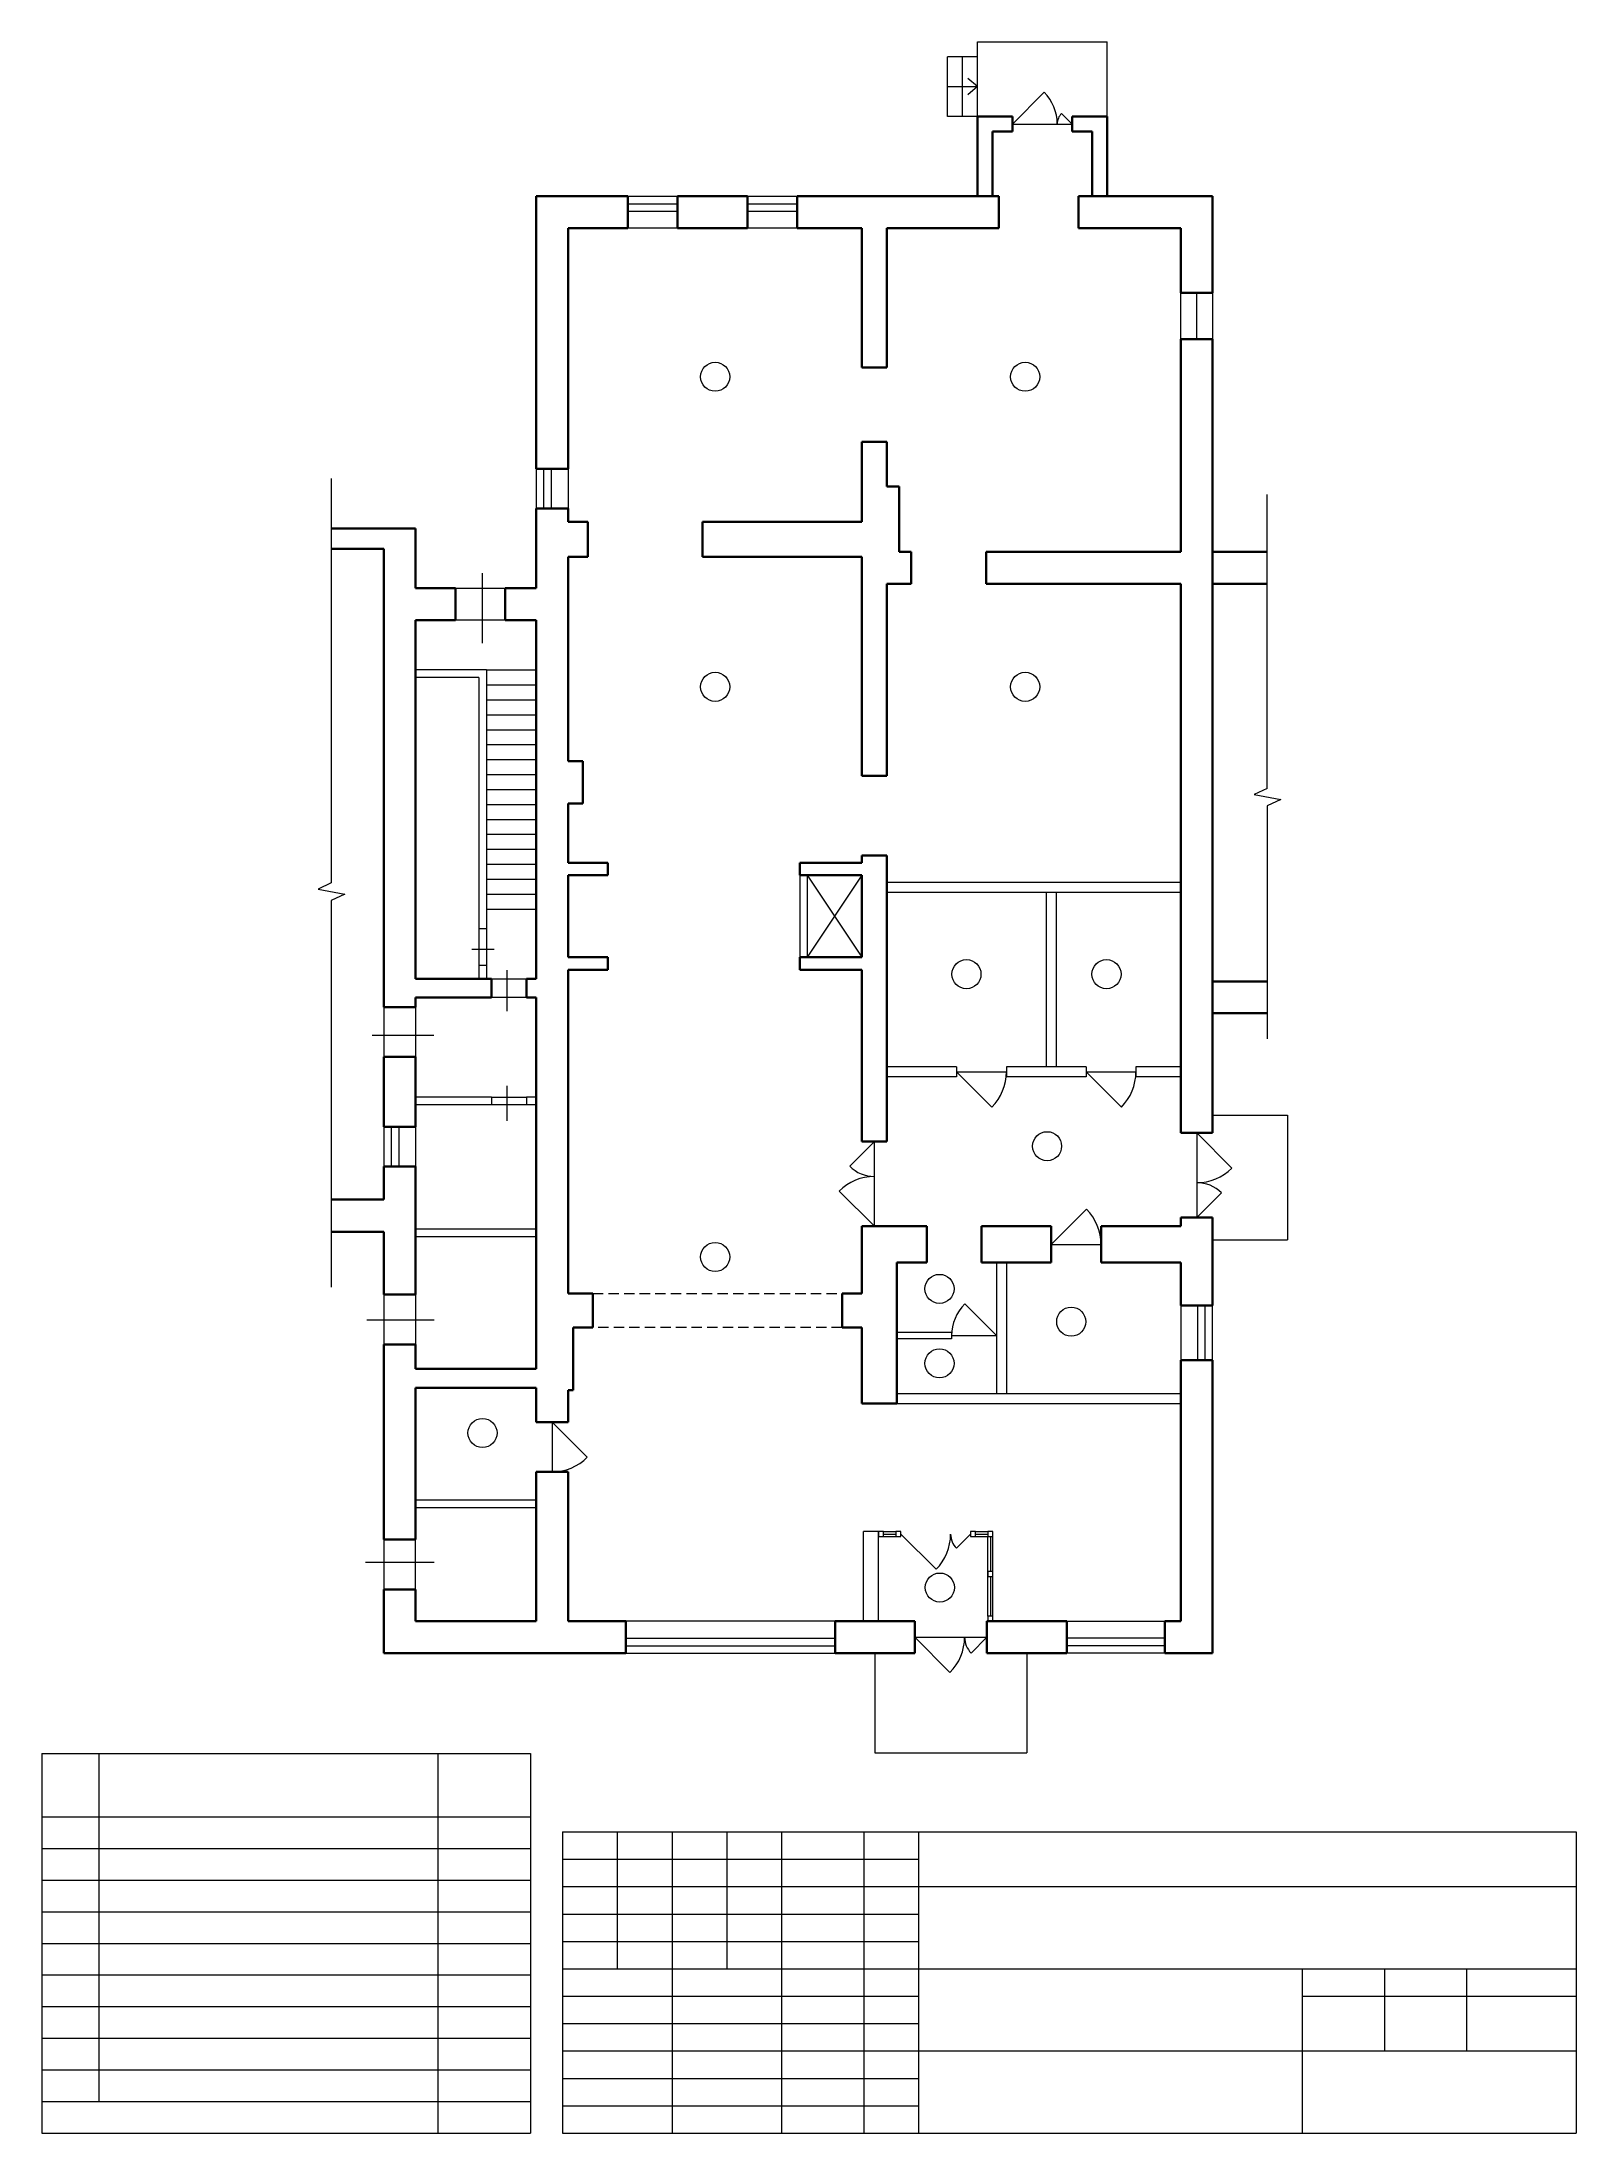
# Model space of a CAD drawing. Header units: metres. Extents: x 0 to 30.8, y 0 to 42.
import ezdxf

# ---------------------------------------------------------------- set-up
doc = ezdxf.new("R2010")
doc.units = ezdxf.units.M
doc.header["$MEASUREMENT"] = 0
doc.linetypes.add('( Hidden )', pattern=[0.375, 0.25, -0.125])
doc.layers.add('Level 63', color=7, linetype='Continuous', lineweight=0)

msp = doc.modelspace()

# ---------------------------------------------------------------- linework, layer by layer
at = {"color": 7, "linetype": 'Continuous', "lineweight": 0}
for p, q in [((18.804, 40.516), (18.804, 42.016)), ((18.804, 42.016), (21.404, 42.016)), ((21.404, 40.516), (21.404, 42.016)), ((18.204, 40.516), (18.204, 41.716)), ((18.804, 41.716), (18.204, 41.716)), ((18.504, 40.516), (18.504, 41.716)), ((18.804, 41.116), (18.607, 41.28)), ((18.204, 41.116), (18.804, 41.116)), ((18.804, 41.116), (18.607, 40.952)), ((19.504, 40.366), (20.14, 41.002)), ((18.804, 40.516), (18.204, 40.516)), ((19.504, 40.366), (20.703, 40.366)), ((20.491, 40.577), (20.703, 40.366)), ((11.784, 38.766), (12.784, 38.766)), ((14.184, 38.766), (15.184, 38.766)), ((11.784, 38.616), (12.784, 38.616)), ((14.184, 38.616), (15.184, 38.616)), ((23.524, 36.976), (23.524, 36.046)), ((5.83, 33.248), (5.83, 25.132)), ((10.094, 33.446), (10.094, 32.646)), ((10.244, 33.446), (10.244, 32.646)), ((24.62, 27.028), (24.62, 32.928)), ((8.857, 31.348), (8.857, 29.946)), ((8.324, 31.046), (9.324, 31.046)), ((9.324, 30.406), (8.324, 30.406)), ((8.944, 29.406), (9.944, 29.406)), ((8.944, 29.106), (9.944, 29.106)), ((8.944, 28.806), (9.944, 28.806)), ((8.944, 28.506), (9.944, 28.506)), ((8.944, 28.206), (9.944, 28.206)), ((8.944, 27.906), (9.944, 27.906)), ((8.944, 27.606), (9.944, 27.606)), ((8.944, 27.306), (9.944, 27.306)), ((8.944, 27.006), (9.944, 27.006)), ((8.944, 26.706), (9.944, 26.706)), ((24.62, 26.675), (24.62, 22.002)), ((8.944, 26.406), (9.944, 26.406)), ((8.944, 26.106), (9.944, 26.106)), ((8.944, 25.806), (9.944, 25.806)), ((8.944, 25.506), (9.944, 25.506)), ((8.944, 25.206), (9.944, 25.206)), ((15.384, 25.286), (16.484, 23.636)), ((16.484, 25.286), (15.384, 23.636)), ((5.83, 24.779), (5.83, 17.015)), ((8.944, 24.906), (9.944, 24.906)), ((8.944, 24.606), (9.944, 24.606)), ((8.794, 24.206), (8.794, 23.481)), ((8.944, 24.206), (8.944, 23.344)), ((8.652, 23.803), (9.103, 23.803)), ((9.048, 23.206), (9.748, 23.206)), ((9.358, 23.378), (9.358, 22.557)), ((9.748, 22.826), (9.048, 22.826)), ((6.884, 22.636), (6.884, 21.636)), ((7.524, 22.636), (7.524, 21.636)), ((6.652, 22.073), (7.891, 22.073)), ((9.352, 21.056), (9.352, 20.356)), ((18.384, 21.336), (19.384, 21.336)), ((18.384, 21.336), (19.091, 20.629)), ((20.984, 21.336), (21.691, 20.629)), ((20.984, 21.336), (21.984, 21.336)), ((9.048, 20.826), (9.748, 20.826)), ((9.748, 20.676), (9.048, 20.676)), ((7.034, 20.236), (7.034, 19.436)), ((7.184, 20.236), (7.184, 19.436)), ((23.524, 20.464), (25.024, 20.464)), ((25.024, 20.464), (25.024, 17.964)), ((16.239, 19.441), (16.734, 19.936)), ((16.734, 18.236), (16.734, 19.936)), ((23.204, 20.112), (23.204, 18.412)), ((23.204, 20.112), (23.911, 19.405)), ((16.734, 18.236), (16.027, 18.943)), ((23.699, 18.907), (23.204, 18.412)), ((20.284, 17.871), (20.991, 18.578)), ((20.284, 17.871), (21.284, 17.871)), ((23.524, 17.964), (25.024, 17.964)), ((6.884, 16.866), (6.884, 15.866)), ((7.524, 16.866), (7.524, 15.866)), ((19.184, 16.041), (18.547, 16.677)), ((23.224, 15.546), (23.224, 16.646)), ((23.374, 15.546), (23.374, 16.646)), ((6.543, 16.357), (7.897, 16.357)), ((18.284, 16.041), (19.184, 16.041)), ((10.264, 14.306), (10.264, 13.306)), ((10.264, 14.306), (10.971, 13.599)), ((6.884, 11.946), (6.884, 10.946)), ((7.524, 10.946), (7.524, 11.946)), ((16.914, 12.106), (17.164, 12.106)), ((16.914, 12.056), (17.164, 12.056)), ((16.914, 12.006), (17.164, 12.006)), ((17.264, 12.056), (17.971, 11.349)), ((18.664, 12.056), (18.381, 11.773)), ((18.764, 12.106), (19.014, 12.106)), ((18.764, 12.056), (19.014, 12.056)), ((18.764, 12.006), (19.014, 12.006)), ((19.014, 10.406), (19.014, 12.006)), ((19.064, 12.006), (19.064, 11.306)), ((19.114, 10.406), (19.114, 12.106)), ((6.515, 11.49), (7.897, 11.49)), ((19.064, 11.206), (19.064, 10.406)), ((11.744, 9.966), (15.944, 9.966)), ((11.744, 9.816), (15.944, 9.816)), ((16.744, 9.666), (16.744, 7.666)), ((17.544, 9.986), (18.994, 9.986)), ((17.544, 9.986), (18.251, 9.279)), ((18.994, 9.986), (18.676, 9.668)), ((19.794, 9.666), (19.794, 7.666)), ((22.564, 9.966), (20.594, 9.966)), ((22.564, 9.816), (20.594, 9.816)), ((16.744, 7.666), (19.794, 7.666)), ((0.021, 5.746), (9.831, 5.746)), ((0.021, 5.111), (9.831, 5.111)), ((0.021, 4.476), (9.831, 4.476)), ((0.021, 3.84), (9.831, 3.84)), ((0.021, 3.205), (9.831, 3.205)), ((0.021, 2.57), (9.831, 2.57)), ((0.021, 1.935), (9.831, 1.935)), ((0.021, 1.299), (9.831, 1.299)), ((0.021, 0.664), (9.831, 0.664))]:
    msp.add_line(p, q, dxfattribs=at)
at = {"color": 7, "linetype": 'Continuous', "lineweight": 30}
for p, q in [((18.804, 38.916), (18.804, 40.516)), ((19.504, 40.516), (18.804, 40.516)), ((19.504, 40.216), (19.504, 40.516)), ((21.404, 40.516), (20.704, 40.516)), ((20.704, 40.216), (20.704, 40.516)), ((21.404, 38.916), (21.404, 40.516)), ((19.104, 38.916), (19.104, 40.216)), ((19.504, 40.216), (19.104, 40.216)), ((21.104, 40.216), (20.704, 40.216)), ((21.104, 38.916), (21.104, 40.216)), ((9.944, 38.916), (9.944, 33.446)), ((11.784, 38.916), (9.944, 38.916)), ((11.784, 38.916), (11.784, 38.276)), ((12.784, 38.916), (12.784, 38.276)), ((14.184, 38.916), (12.784, 38.916)), ((14.184, 38.916), (14.184, 38.276)), ((15.184, 38.916), (15.184, 38.276)), ((19.234, 38.916), (15.184, 38.916)), ((19.234, 38.916), (19.234, 38.276)), ((23.524, 38.916), (20.834, 38.916)), ((20.834, 38.916), (20.834, 38.276)), ((23.524, 38.916), (23.524, 36.976)), ((10.584, 38.276), (10.584, 33.446)), ((11.784, 38.276), (10.584, 38.276)), ((14.184, 38.276), (12.784, 38.276)), ((16.484, 38.276), (15.184, 38.276)), ((16.484, 38.276), (16.484, 35.476)), ((16.984, 38.276), (16.984, 35.476)), ((19.234, 38.276), (16.984, 38.276)), ((22.884, 38.276), (20.834, 38.276)), ((22.884, 38.276), (22.884, 36.976)), ((23.524, 36.976), (22.884, 36.976)), ((23.524, 36.046), (22.884, 36.046)), ((22.884, 36.046), (22.884, 31.776)), ((23.524, 36.046), (23.524, 20.112)), ((16.984, 35.476), (16.484, 35.476)), ((16.984, 33.986), (16.484, 33.986)), ((16.484, 33.986), (16.484, 32.376)), ((16.984, 33.986), (16.984, 33.086)), ((10.584, 33.446), (9.944, 33.446)), ((17.234, 33.086), (16.984, 33.086)), ((17.234, 33.086), (17.234, 31.776)), ((10.584, 32.646), (9.944, 32.646)), ((9.944, 32.646), (9.944, 31.046)), ((10.584, 32.646), (10.584, 32.376)), ((10.984, 32.376), (10.584, 32.376)), ((10.984, 32.376), (10.984, 31.676)), ((13.284, 32.376), (13.284, 31.676)), ((16.484, 32.376), (13.284, 32.376)), ((7.524, 32.246), (5.83, 32.246)), ((7.524, 32.246), (7.524, 31.046)), ((6.884, 31.836), (5.83, 31.836)), ((6.884, 31.836), (6.884, 22.636)), ((10.984, 31.676), (10.584, 31.676)), ((10.584, 31.676), (10.584, 27.576)), ((16.484, 31.676), (13.284, 31.676)), ((16.484, 31.676), (16.484, 27.281)), ((17.474, 31.776), (17.234, 31.776)), ((17.474, 31.776), (17.474, 31.136)), ((22.884, 31.776), (18.974, 31.776)), ((18.974, 31.776), (18.974, 31.136)), ((23.524, 31.776), (24.62, 31.776)), ((16.984, 31.136), (16.984, 27.281)), ((17.474, 31.136), (16.984, 31.136)), ((22.884, 31.136), (18.974, 31.136)), ((22.884, 31.136), (22.884, 20.112)), ((23.524, 31.136), (24.62, 31.136)), ((8.324, 31.046), (7.524, 31.046)), ((8.324, 31.046), (8.324, 30.406)), ((9.944, 31.046), (9.324, 31.046)), ((9.324, 31.046), (9.324, 30.406)), ((7.524, 30.406), (7.524, 23.206)), ((8.324, 30.406), (7.524, 30.406)), ((9.944, 30.406), (9.324, 30.406)), ((9.944, 30.406), (9.944, 23.206)), ((10.884, 27.576), (10.584, 27.576)), ((10.884, 27.576), (10.884, 26.726)), ((16.484, 27.281), (16.984, 27.281)), ((10.884, 26.726), (10.584, 26.726)), ((10.584, 26.726), (10.584, 25.536)), ((16.484, 25.681), (16.984, 25.681)), ((16.484, 25.681), (16.484, 25.536)), ((16.984, 25.681), (16.984, 19.936)), ((10.584, 25.536), (11.384, 25.536)), ((10.584, 25.286), (10.584, 23.636)), ((10.584, 25.286), (11.384, 25.286)), ((11.384, 25.286), (11.384, 25.536)), ((15.234, 25.286), (15.234, 25.536)), ((15.234, 25.536), (16.484, 25.536)), ((15.234, 25.286), (16.484, 25.286)), ((16.484, 25.286), (16.484, 23.636)), ((10.584, 23.636), (11.384, 23.636)), ((11.384, 23.636), (11.384, 23.386)), ((15.234, 23.636), (15.234, 23.386)), ((15.234, 23.636), (16.484, 23.636)), ((9.048, 23.206), (7.524, 23.206)), ((9.048, 23.206), (9.048, 22.826)), ((9.944, 23.206), (9.748, 23.206)), ((9.748, 23.206), (9.748, 22.826)), ((10.584, 23.386), (10.584, 16.886)), ((10.584, 23.386), (11.384, 23.386)), ((15.234, 23.386), (16.484, 23.386)), ((16.484, 23.386), (16.484, 19.936)), ((23.524, 23.152), (24.62, 23.152)), ((7.524, 22.826), (7.524, 22.636)), ((9.048, 22.826), (7.524, 22.826)), ((9.944, 22.826), (9.748, 22.826)), ((9.944, 22.826), (9.944, 15.376)), ((7.524, 22.636), (6.884, 22.636)), ((23.524, 22.512), (24.62, 22.512)), ((7.524, 21.636), (6.884, 21.636)), ((6.884, 21.636), (6.884, 20.236)), ((7.524, 21.636), (7.524, 20.236)), ((7.524, 20.236), (6.884, 20.236)), ((16.984, 19.936), (16.484, 19.936)), ((23.524, 20.112), (22.884, 20.112)), ((7.524, 19.436), (6.884, 19.436)), ((6.884, 19.436), (6.884, 18.776)), ((7.524, 19.436), (7.524, 16.866)), ((6.884, 18.776), (5.83, 18.776)), ((6.884, 18.126), (5.83, 18.126)), ((6.884, 18.126), (6.884, 16.866)), ((16.484, 18.236), (16.484, 16.886)), ((17.784, 18.236), (16.484, 18.236)), ((17.784, 18.236), (17.784, 17.506)), ((18.884, 18.236), (18.884, 17.506)), ((20.284, 18.236), (18.884, 18.236)), ((20.284, 18.236), (20.284, 17.506)), ((22.884, 18.236), (21.284, 18.236)), ((21.284, 18.236), (21.284, 17.506)), ((23.524, 18.412), (22.884, 18.412)), ((22.884, 18.412), (22.884, 18.236)), ((23.524, 18.412), (23.524, 16.646)), ((17.184, 17.506), (17.184, 14.676)), ((17.784, 17.506), (17.184, 17.506)), ((20.284, 17.506), (18.884, 17.506)), ((22.884, 17.506), (21.284, 17.506)), ((22.884, 17.506), (22.884, 16.646)), ((7.524, 16.866), (6.884, 16.866)), ((11.084, 16.886), (10.584, 16.886)), ((11.084, 16.886), (11.084, 16.206)), ((16.484, 16.886), (16.084, 16.886)), ((16.084, 16.886), (16.084, 16.206)), ((23.524, 16.646), (22.884, 16.646)), ((11.084, 16.206), (10.684, 16.206)), ((10.684, 16.206), (10.684, 14.946)), ((16.484, 16.206), (16.084, 16.206)), ((16.484, 16.206), (16.484, 14.676)), ((7.524, 15.866), (6.884, 15.866)), ((6.884, 15.866), (6.884, 11.946)), ((7.524, 15.866), (7.524, 15.376)), ((23.524, 15.546), (22.884, 15.546)), ((22.884, 15.546), (22.884, 10.306)), ((23.524, 15.546), (23.524, 9.666)), ((9.944, 15.376), (7.524, 15.376)), ((9.944, 14.996), (7.524, 14.996)), ((7.524, 14.996), (7.524, 11.946)), ((9.944, 14.996), (9.944, 14.306)), ((10.584, 14.946), (10.584, 14.306)), ((10.684, 14.946), (10.584, 14.946)), ((10.584, 14.306), (9.944, 14.306)), ((17.184, 14.676), (16.484, 14.676)), ((10.584, 13.306), (9.944, 13.306)), ((9.944, 13.306), (9.944, 10.306)), ((10.584, 13.306), (10.584, 10.306)), ((7.524, 11.946), (6.884, 11.946)), ((7.524, 10.946), (6.884, 10.946)), ((6.884, 10.946), (6.884, 9.666)), ((7.524, 10.946), (7.524, 10.306)), ((9.944, 10.306), (7.524, 10.306)), ((11.744, 10.306), (10.584, 10.306)), ((11.744, 10.306), (11.744, 9.666)), ((15.944, 10.306), (15.944, 9.666)), ((17.544, 10.306), (15.944, 10.306)), ((17.544, 10.306), (17.544, 9.666)), ((18.994, 10.306), (18.994, 9.666)), ((20.594, 10.306), (18.994, 10.306)), ((20.594, 10.306), (20.594, 9.666)), ((22.884, 10.306), (22.564, 10.306)), ((22.564, 10.306), (22.564, 9.666)), ((11.744, 9.666), (6.884, 9.666)), ((17.544, 9.666), (15.944, 9.666)), ((20.594, 9.666), (18.994, 9.666)), ((23.524, 9.666), (22.564, 9.666))]:
    msp.add_line(p, q, dxfattribs=at)
at = {"color": 7, "linetype": 'Continuous', "lineweight": 13}
for p, q in [((11.784, 38.916), (12.784, 38.916)), ((14.184, 38.916), (15.184, 38.916)), ((12.784, 38.276), (11.784, 38.276)), ((15.184, 38.276), (14.184, 38.276)), ((22.884, 36.046), (22.884, 36.976)), ((23.204, 36.046), (23.204, 36.976)), ((9.944, 33.446), (9.944, 32.646)), ((10.584, 33.446), (10.584, 32.646)), ((8.944, 29.406), (7.524, 29.406)), ((8.944, 29.406), (8.944, 24.206)), ((8.794, 29.256), (7.524, 29.256)), ((8.794, 29.256), (8.794, 24.206)), ((15.234, 25.286), (15.234, 23.636)), ((15.384, 25.286), (15.384, 23.636)), ((22.884, 25.136), (16.984, 25.136)), ((22.884, 24.936), (16.984, 24.936)), ((20.184, 24.936), (20.184, 21.436)), ((20.384, 24.936), (20.384, 21.436)), ((8.944, 24.206), (8.794, 24.206)), ((8.794, 23.481), (8.944, 23.481)), ((8.794, 23.481), (8.794, 23.206)), ((8.944, 23.481), (8.944, 23.206)), ((18.384, 21.436), (16.984, 21.436)), ((18.384, 21.436), (18.384, 21.236)), ((19.384, 21.436), (19.384, 21.236)), ((20.984, 21.436), (19.384, 21.436)), ((20.984, 21.436), (20.984, 21.236)), ((22.884, 21.436), (21.984, 21.436)), ((21.984, 21.436), (21.984, 21.236)), ((18.384, 21.236), (16.984, 21.236)), ((20.984, 21.236), (19.384, 21.236)), ((22.884, 21.236), (21.984, 21.236)), ((9.048, 20.826), (7.524, 20.826)), ((9.048, 20.676), (7.524, 20.676)), ((9.048, 20.826), (9.048, 20.676)), ((9.944, 20.826), (9.748, 20.826)), ((9.748, 20.826), (9.748, 20.676)), ((9.944, 20.676), (9.748, 20.676)), ((6.884, 20.236), (6.884, 19.436)), ((7.524, 20.236), (7.524, 19.436)), ((9.944, 18.176), (7.524, 18.176)), ((9.944, 18.026), (7.524, 18.026)), ((19.184, 17.506), (19.184, 14.876)), ((19.384, 17.506), (19.384, 14.876)), ((22.884, 16.646), (22.884, 15.546)), ((23.524, 15.546), (23.524, 16.646)), ((18.284, 16.106), (17.184, 16.106)), ((18.284, 15.976), (17.184, 15.976)), ((18.284, 16.106), (18.284, 15.976)), ((17.184, 14.876), (22.884, 14.876)), ((17.184, 14.676), (22.884, 14.676)), ((9.944, 12.736), (7.524, 12.736)), ((9.944, 12.586), (7.524, 12.586)), ((16.514, 10.306), (16.514, 12.106)), ((16.814, 12.106), (16.514, 12.106)), ((16.814, 10.306), (16.814, 12.106)), ((15.944, 10.306), (11.744, 10.306)), ((20.594, 10.306), (22.564, 10.306)), ((11.744, 9.666), (15.944, 9.666)), ((22.564, 9.666), (20.594, 9.666)), ((0.021, 7.652), (9.831, 7.652)), ((0.021, 7.652), (0.021, 0.029)), ((1.162, 7.652), (1.162, 0.664)), ((7.973, 7.652), (7.973, 0.029)), ((9.831, 7.652), (9.831, 0.029)), ((0.021, 6.381), (9.831, 6.381)), ((0.021, 0.029), (9.831, 0.029))]:
    msp.add_line(p, q, dxfattribs=at)
at = {"color": 7, "linetype": '( Hidden )', "lineweight": 0, "ltscale": 0.833333}
for p, q in [((11.084, 16.886), (16.084, 16.886)), ((16.084, 16.206), (11.084, 16.206))]:
    msp.add_line(p, q, dxfattribs=at)
at = {"color": 7, "linetype": 'Continuous', "lineweight": 0, "flags": 128}
for points in [[(24.62, 27.028), (24.356, 26.904), (24.893, 26.802), (24.62, 26.675)], [(5.83, 25.132), (5.567, 25.007), (6.103, 24.906), (5.83, 24.779)]]:
    msp.add_lwpolyline(points, dxfattribs=at)
at = {"color": 7, "linetype": 'Continuous', "lineweight": 13}
for centre in [(13.537, 35.292), (19.761, 35.292), (13.537, 29.067), (19.761, 29.067), (18.581, 23.297), (21.392, 23.297), (20.2, 19.843), (13.537, 17.62), (18.04, 16.979), (20.685, 16.321), (18.04, 15.484), (8.867, 14.086), (18.048, 10.983)]:
    msp.add_circle(centre, 0.292, dxfattribs=at)
at = {"color": 7, "linetype": 'Continuous', "lineweight": 0}
for centre, radius, start, end in [((19.504, 40.366), 0.9, 360, 45), ((20.703, 40.366), 0.299, 135, 180), ((18.384, 21.336), 1, 315, 0), ((20.984, 21.336), 1, 315, 0), ((16.734, 19.936), 0.7, 225, 270), ((23.204, 20.112), 1, 270, 315), ((16.734, 18.236), 1, 90, 135), ((23.204, 18.412), 0.7, 45, 90), ((20.284, 17.871), 1, 0, 45), ((19.184, 16.041), 0.9, 135, 180), ((10.264, 14.306), 1, 270, 315), ((17.264, 12.056), 1, 315, 0), ((18.664, 12.056), 0.4, 180, 225), ((17.544, 9.986), 1, 315, 0), ((18.994, 9.986), 0.45, 180, 225)]:
    msp.add_arc(centre, radius, start, end, dxfattribs=at)
at = {"color": 7, "linetype": 'Continuous', "lineweight": 13}
for points in [[(16.914, 12.106), (16.814, 12.106), (16.814, 12.006), (16.914, 12.006)], [(17.264, 12.106), (17.164, 12.106), (17.164, 12.006), (17.264, 12.006)], [(18.764, 12.106), (18.664, 12.106), (18.664, 12.006), (18.764, 12.006)], [(19.114, 12.106), (19.014, 12.106), (19.014, 12.006), (19.114, 12.006)], [(19.114, 11.306), (19.014, 11.306), (19.014, 11.206), (19.114, 11.206)], [(19.114, 10.406), (19.014, 10.406), (19.014, 10.306), (19.114, 10.306)]]:
    msp.add_3dface(points, dxfattribs=at)
at = {"layer": 'Level 63', "color": 7, "linetype": 'Continuous', "lineweight": 13}
for p, q in [((10.471, 6.079), (30.821, 6.079)), ((10.471, 6.079), (10.471, 0.029)), ((11.571, 6.079), (11.571, 3.329)), ((12.671, 6.079), (12.671, 0.029)), ((13.771, 6.079), (13.771, 3.329)), ((14.871, 6.079), (14.871, 0.029)), ((16.521, 6.079), (16.521, 0.029)), ((17.621, 6.079), (17.621, 0.029)), ((30.821, 6.079), (30.821, 0.029)), ((17.621, 4.979), (30.821, 4.979)), ((10.471, 3.879), (17.621, 3.879)), ((10.471, 3.329), (17.621, 3.329)), ((17.621, 3.329), (30.821, 3.329)), ((25.321, 2.779), (30.821, 2.779)), ((17.621, 1.679), (30.821, 1.679)), ((10.471, 0.029), (30.821, 0.029))]:
    msp.add_line(p, q, dxfattribs=at)
at = {"layer": 'Level 63', "color": 7, "linetype": 'Continuous', "lineweight": 0}
for p, q in [((10.471, 5.529), (17.621, 5.529)), ((10.471, 4.979), (17.621, 4.979)), ((10.471, 4.429), (17.621, 4.429)), ((10.471, 2.779), (17.621, 2.779)), ((10.471, 2.229), (17.621, 2.229)), ((10.471, 1.679), (17.621, 1.679)), ((10.471, 1.129), (17.621, 1.129)), ((10.471, 0.579), (17.621, 0.579))]:
    msp.add_line(p, q, dxfattribs=at)
at = {"layer": 'Level 63', "color": 7, "linetype": 'Continuous', "lineweight": 13, "flags": 128}
for points in [[(25.321, 3.329), (25.321, 0.029)], [(26.971, 3.329), (26.971, 1.679)], [(28.621, 3.329), (28.621, 1.679)]]:
    msp.add_lwpolyline(points, dxfattribs=at)

doc.saveas('drawing.dxf')
